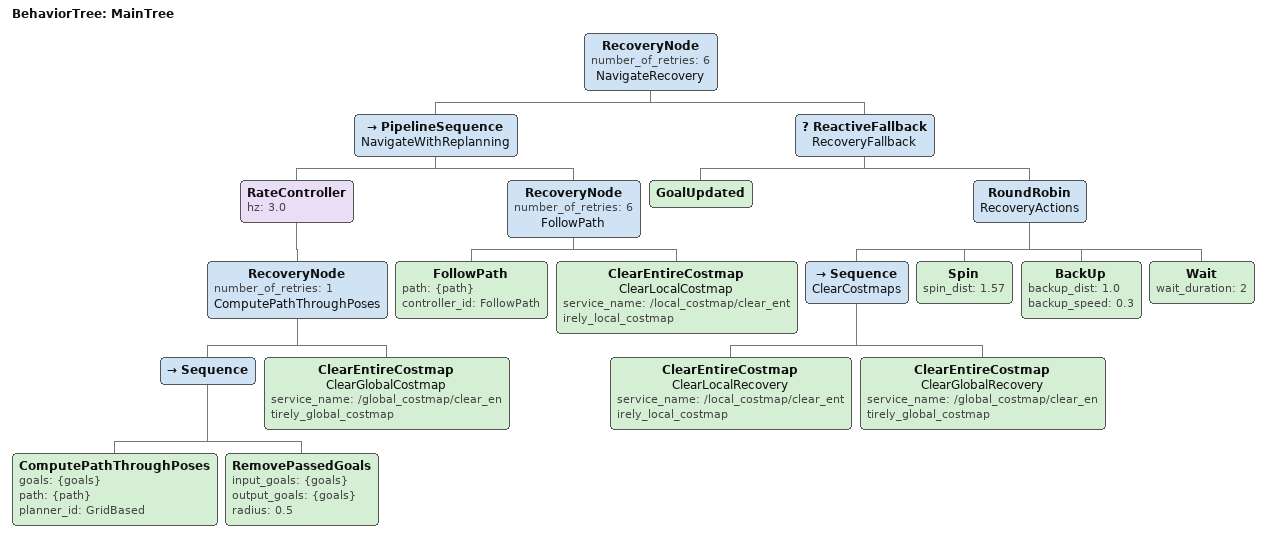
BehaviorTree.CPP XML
<root main_tree_to_execute="MainTree">
  <BehaviorTree ID="MainTree">
    <RecoveryNode number_of_retries="6" name="NavigateRecovery">
      <PipelineSequence name="NavigateWithReplanning">
        <RateController hz="3.0">
          <RecoveryNode number_of_retries="1" name="ComputePathThroughPoses">
            <Sequence>
              <ComputePathThroughPoses goals="{goals}" path="{path}" planner_id="GridBased"/>
              <RemovePassedGoals input_goals="{goals}" output_goals="{goals}" radius="0.5"/>
            </Sequence>
            <ClearEntireCostmap name="ClearGlobalCostmap" service_name="/global_costmap/clear_entirely_global_costmap"/>
          </RecoveryNode>
        </RateController>
        <RecoveryNode number_of_retries="6" name="FollowPath">
          <FollowPath path="{path}" controller_id="FollowPath"/>
          <ClearEntireCostmap name="ClearLocalCostmap" service_name="/local_costmap/clear_entirely_local_costmap"/>
        </RecoveryNode>
      </PipelineSequence>
      <ReactiveFallback name="RecoveryFallback">
        <GoalUpdated/>
        <RoundRobin name="RecoveryActions">
          <Sequence name="ClearCostmaps">
            <ClearEntireCostmap name="ClearLocalRecovery" service_name="/local_costmap/clear_entirely_local_costmap"/>
            <ClearEntireCostmap name="ClearGlobalRecovery" service_name="/global_costmap/clear_entirely_global_costmap"/>
          </Sequence>
          <Spin spin_dist="1.57"/>
          <BackUp backup_dist="1.0" backup_speed="0.3"/>
          <Wait wait_duration="2"/>
        </RoundRobin>
      </ReactiveFallback>
    </RecoveryNode>
  </BehaviorTree>
</root>
